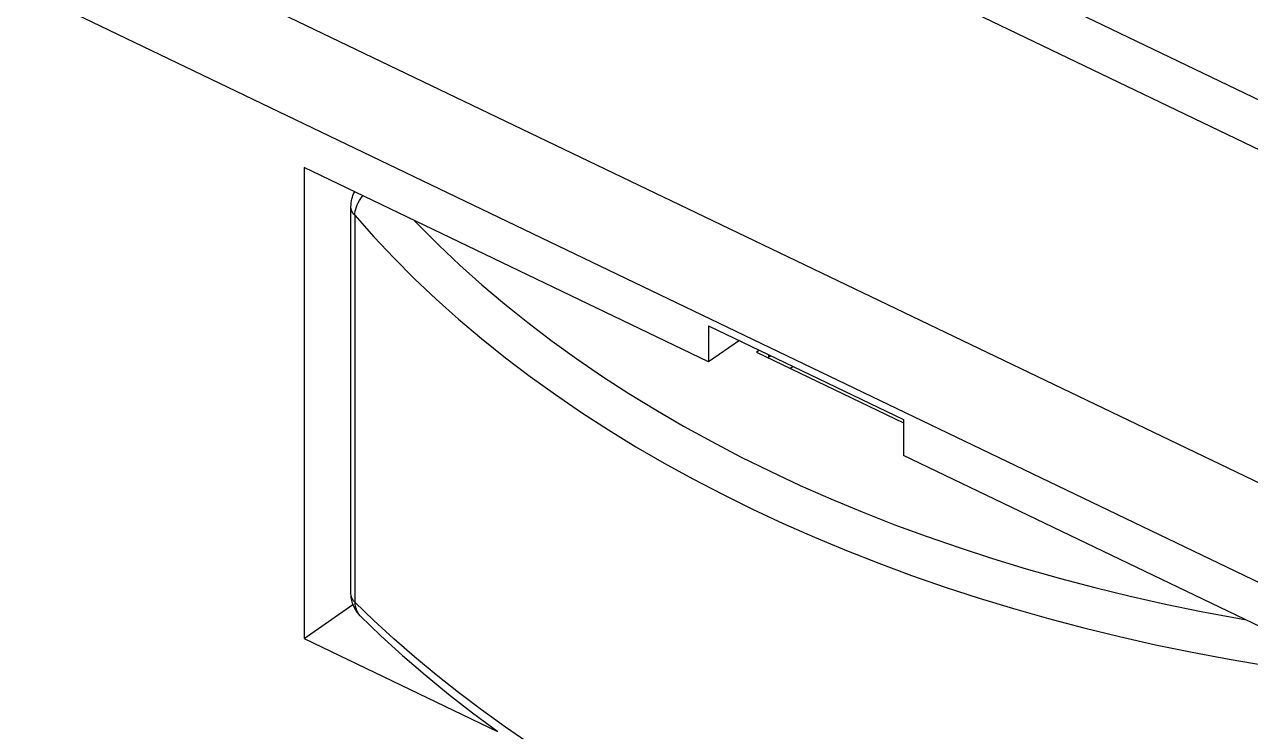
# Model space of a CAD drawing. Extents: x 0 to 420, y 0 to 297.
# Drawn here: x 181.84 to 201.17, y 151.48 to 162.64 of the extents above; entities that cross this region are included whole.
import ezdxf

# ---------------------------------------------------------------- set-up
doc = ezdxf.new("R2010")
doc.units = 0
doc.header["$LTSCALE"] = 23.1
doc.layers.add('40000_ISO', color=7, linetype='CONTINUOUS')

msp = doc.modelspace()

# ---------------------------------------------------------------- linework, layer by layer
at = {"layer": '40000_ISO', "color": 7, "linetype": 'CONTINUOUS'}
for p, q in [((210.089, 157.221), (156.678, 182.895)), ((209.769, 156.591), (156.358, 182.265)), ((151.879, 179.159), (205.29, 153.486)), ((151.239, 177.899), (204.65, 152.225)), ((186.245, 160.379), (186.245, 152.948)), ((192.623, 157.313), (186.245, 160.379)), ((186.993, 159.855), (186.999, 159.884)), ((186.999, 159.884), (187.007, 159.912)), ((187.007, 159.912), (187.016, 159.938)), ((187.016, 159.938), (187.026, 159.964)), ((187.026, 159.964), (187.038, 159.989)), ((187.038, 159.989), (187.042, 159.995)), ((187.118, 159.858), (187.139, 159.89)), ((187.139, 159.89), (187.162, 159.922)), ((187.162, 159.922), (187.171, 159.933)), ((186.984, 159.762), (186.985, 159.794)), ((186.984, 159.757), (186.984, 159.762)), ((186.984, 153.659), (186.984, 159.762)), ((186.986, 159.734), (186.984, 159.757)), ((186.985, 159.794), (186.988, 159.825)), ((186.992, 159.712), (186.986, 159.734)), ((186.988, 159.825), (186.993, 159.855)), ((187, 159.689), (186.992, 159.712)), ((187.012, 159.667), (187, 159.689)), ((187.046, 159.658), (187.051, 159.691)), ((187.051, 159.691), (187.059, 159.724)), ((187.059, 159.724), (187.07, 159.758)), ((187.07, 159.758), (187.083, 159.791)), ((187.083, 159.791), (187.099, 159.825)), ((187.099, 159.825), (187.118, 159.858)), ((187.026, 159.646), (187.012, 159.667)), ((187.043, 159.626), (187.026, 159.646)), ((187.043, 159.626), (187.046, 159.658)), ((187.043, 159.626), (187.043, 153.523)), ((187.043, 159.626), (187.345, 159.286)), ((187.986, 159.541), (188.047, 159.477)), ((188.047, 159.477), (188.368, 159.156)), ((187.345, 159.286), (187.66, 158.953)), ((188.368, 159.156), (188.701, 158.84)), ((187.66, 158.953), (187.987, 158.625)), ((188.701, 158.84), (189.047, 158.531)), ((187.987, 158.625), (188.327, 158.304)), ((189.047, 158.531), (189.405, 158.228)), ((188.327, 158.304), (188.68, 157.989)), ((189.405, 158.228), (189.775, 157.932)), ((188.68, 157.989), (189.045, 157.68)), ((189.775, 157.932), (190.156, 157.642)), ((192.623, 157.884), (192.623, 157.313)), ((192.623, 157.884), (195.697, 156.406)), ((189.045, 157.68), (189.422, 157.379)), ((190.156, 157.642), (190.548, 157.359)), ((193.11, 157.65), (192.623, 157.313)), ((189.422, 157.379), (189.81, 157.084)), ((193.378, 157.464), (193.421, 157.501)), ((193.378, 157.464), (195.697, 156.35)), ((193.57, 157.429), (193.57, 157.385)), ((193.57, 157.385), (193.608, 157.411)), ((190.548, 157.359), (190.952, 157.084)), ((193.907, 157.21), (193.956, 157.244)), ((189.81, 157.084), (190.21, 156.796)), ((190.952, 157.084), (191.366, 156.815)), ((190.21, 156.796), (190.622, 156.515)), ((191.366, 156.815), (191.792, 156.554)), ((190.622, 156.515), (191.045, 156.241)), ((191.792, 156.554), (192.227, 156.301)), ((195.697, 156.406), (195.697, 155.835)), ((191.045, 156.241), (191.478, 155.975)), ((192.227, 156.301), (192.673, 156.055)), ((192.673, 156.055), (193.129, 155.817)), ((191.478, 155.975), (191.922, 155.717)), ((202.076, 152.769), (195.697, 155.835)), ((191.922, 155.717), (192.377, 155.467)), ((193.129, 155.817), (193.594, 155.587)), ((192.377, 155.467), (192.841, 155.224)), ((193.594, 155.587), (194.069, 155.365)), ((194.069, 155.365), (194.553, 155.152)), ((192.841, 155.224), (193.316, 154.99)), ((194.553, 155.152), (195.045, 154.946)), ((193.316, 154.99), (193.8, 154.763)), ((195.045, 154.946), (195.546, 154.749)), ((193.8, 154.763), (194.293, 154.545)), ((195.546, 154.749), (196.056, 154.561)), ((194.293, 154.545), (194.796, 154.336)), ((196.056, 154.561), (196.573, 154.382)), ((194.796, 154.336), (195.307, 154.135)), ((196.573, 154.382), (197.099, 154.211)), ((195.307, 154.135), (195.826, 153.943)), ((197.099, 154.211), (197.631, 154.049)), ((195.826, 153.943), (196.354, 153.76)), ((197.631, 154.049), (198.171, 153.896)), ((198.171, 153.896), (198.717, 153.752)), ((196.354, 153.76), (196.889, 153.585)), ((198.717, 153.752), (199.27, 153.617)), ((186.985, 153.625), (186.984, 153.659)), ((186.984, 153.654), (186.984, 153.659)), ((186.986, 153.631), (186.984, 153.654)), ((186.989, 153.588), (186.985, 153.625)), ((186.992, 153.609), (186.986, 153.631)), ((186.997, 153.548), (186.989, 153.588)), ((187, 153.586), (186.992, 153.609)), ((187.007, 153.508), (186.997, 153.548)), ((187.012, 153.565), (187, 153.586)), ((187.022, 153.469), (187.007, 153.508)), ((187.026, 153.543), (187.012, 153.565)), ((187.043, 153.523), (187.026, 153.543)), ((187.043, 153.523), (187.046, 153.489)), ((187.345, 153.231), (187.043, 153.523)), ((196.889, 153.585), (197.432, 153.42)), ((199.27, 153.617), (199.829, 153.491)), ((186.245, 152.948), (187.016, 153.483)), ((187.039, 153.431), (187.022, 153.469)), ((187.059, 153.395), (187.039, 153.431)), ((187.046, 153.489), (187.051, 153.457)), ((187.051, 153.457), (187.059, 153.426)), ((187.059, 153.426), (187.07, 153.397)), ((187.082, 153.361), (187.059, 153.395)), ((187.07, 153.397), (187.083, 153.369)), ((187.108, 153.33), (187.082, 153.361)), ((187.083, 153.369), (187.099, 153.343)), ((187.099, 153.343), (187.118, 153.319)), ((187.132, 153.304), (187.108, 153.33)), ((197.432, 153.42), (197.982, 153.264)), ((199.829, 153.491), (200.394, 153.375)), ((200.394, 153.375), (200.965, 153.268)), ((187.132, 153.304), (187.456, 152.992)), ((187.66, 152.943), (187.345, 153.231)), ((197.982, 153.264), (198.54, 153.116)), ((198.54, 153.116), (199.103, 152.979)), ((200.965, 153.268), (201.077, 153.249)), ((186.245, 152.948), (189.297, 151.481)), ((187.456, 152.992), (187.797, 152.681)), ((187.987, 152.657), (187.66, 152.943)), ((199.103, 152.979), (199.673, 152.85)), ((199.673, 152.85), (200.249, 152.731)), ((200.249, 152.731), (200.831, 152.622)), ((187.797, 152.681), (188.152, 152.375)), ((188.327, 152.375), (187.987, 152.657)), ((200.831, 152.622), (201.418, 152.522)), ((188.152, 152.375), (188.52, 152.072)), ((188.68, 152.095), (188.327, 152.375)), ((188.52, 152.072), (188.903, 151.774)), ((189.045, 151.82), (188.68, 152.095)), ((188.903, 151.774), (189.299, 151.48)), ((189.422, 151.547), (189.045, 151.82)), ((189.81, 151.279), (189.422, 151.547))]:
    msp.add_line(p, q, dxfattribs=at)

doc.saveas('drawing.dxf')
